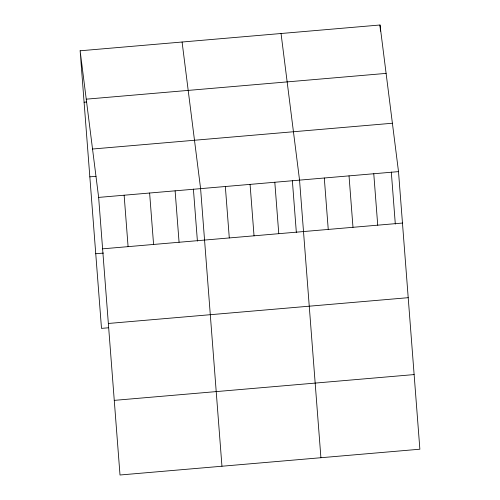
<?xml version="1.0" encoding="UTF-8"?>
<svg xmlns="http://www.w3.org/2000/svg" width="500" height="500" viewBox="0 0 500 500"><rect width="100%" height="100%" fill="white"/><g stroke="black" fill="none" stroke-linecap="round" stroke-linejoin="round"><path stroke-width="0.75" d="M80.131 50.788L379.994 25L398.506 171.619L419.869 449.212L120.006 475L98.644 197.406L80.131 50.788L101.494 328.381L108.444 327.781M86.244 99.169L386.106 73.388M84.094 102.219L86.406 102.019M92.537 149.019L392.4 123.238M89.831 176.85L96.013 176.319M98.644 197.406L398.506 171.619M102.6 248.837L402.463 223.05M95.75 253.744L103.475 253.081M108.344 323.469L408.206 297.688M114.262 400.369L414.125 374.581M281.044 33.506L299.55 180.131L320.913 457.725M182.087 42.019L200.6 188.637L221.956 466.231M379.994 25L380.469 31.144M391.306 172.037L395.312 224.075M373.769 173.744L377.725 225.175M349.031 175.875L352.987 227.306M324.294 178L328.25 229.431M292.356 180.544L296.356 232.587M274.812 182.256L278.769 233.688M250.075 184.381L254.031 235.812M225.338 186.513L229.294 237.944M193.4 189.056L197.406 241.094M175.113 190.831L179.069 242.262M149.619 193.019L153.581 244.45M124.131 195.212L128.088 246.644"/></g></svg>
